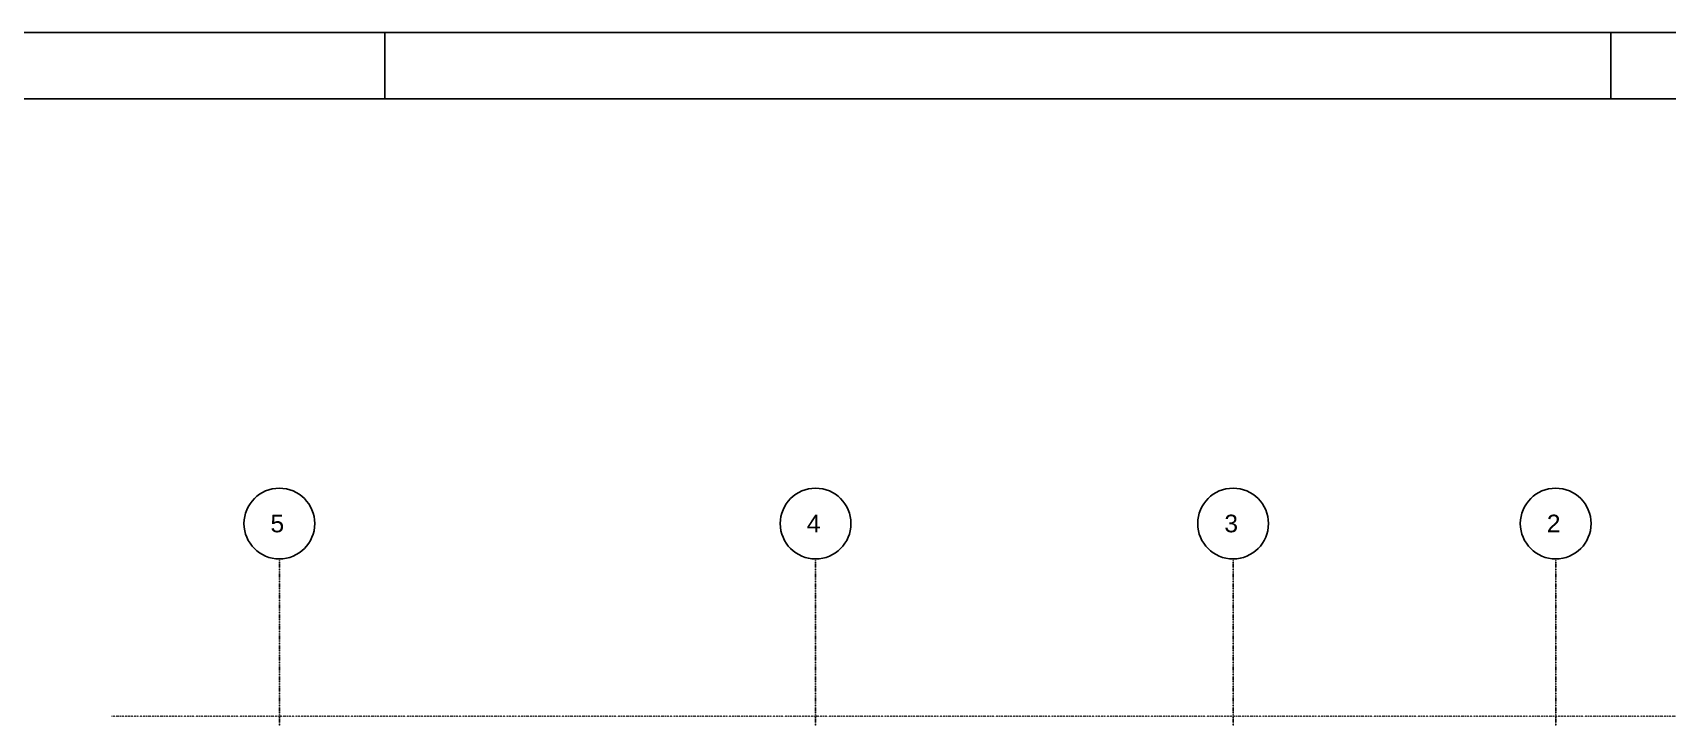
# Model space of a CAD drawing. Extents: x 37185 to 43130, y -8131 to -3926.
# Drawn here: x 40089 to 41322, y -4443 to -3926 of the extents above; entities that cross this region are included whole.
import ezdxf

# ---------------------------------------------------------------- set-up
doc = ezdxf.new("R2010")
doc.units = 0
doc.header["$MEASUREMENT"] = 0
doc.linetypes.add('ESTILO_TQS_0002', pattern=[0.4, 0.1, -0.3])
doc.linetypes.add('ESTILO_TQS_0004', pattern=[1.12, 0.5, -0.2, 0.01, -0.2, 0.01, -0.2])
for name, color, linetype in [('50', 5, 'CONTINUOUS'), ('51', 5, 'CONTINUOUS'), ('67', 7, 'CONTINUOUS'), ('70', 160, 'CONTINUOUS'), ('95', 7, 'CONTINUOUS')]:
    doc.layers.add(name, color=color, linetype=linetype)
doc.styles.add('TQS_ARIAL', font='arial.ttf')

msp = doc.modelspace()

# ---------------------------------------------------------------- linework, layer by layer
at = {"layer": '50', "linetype": 'Continuous'}
for centre in [(40275, -4296.8), (40679.6, -4296.8), (40994.6, -4296.8), (41238, -4296.8)]:
    msp.add_circle(centre, 26.7, dxfattribs=at)
at = {"layer": '67', "linetype": 'ESTILO_TQS_0002'}
msp.add_line((40148.3, -4442.2), (42548.3, -4442.2), dxfattribs=at)
at = {"layer": '70', "linetype": 'ESTILO_TQS_0004'}
for p, q in [((40275, -4323.4), (40275, -5192.9)), ((40679.6, -4323.4), (40679.6, -5192.9)), ((40994.6, -4323.4), (40994.6, -5192.9)), ((41238, -4323.4), (41238, -5192.9))]:
    msp.add_line(p, q, dxfattribs=at)
at = {"layer": '95', "linetype": 'Continuous'}
for p, q in [((37184.5, -3926.3), (43129.5, -3926.3)), ((40354.5, -3976.3), (40354.5, -3926.3)), ((41279.5, -3976.3), (41279.5, -3926.3)), ((37309.5, -3976.3), (43079.5, -3976.3))]:
    msp.add_line(p, q, dxfattribs=at)

# ---------------------------------------------------------------- texts
at = {"layer": '51', "linetype": 'Continuous', "style": 'TQS_ARIAL'}
for s, p in [('5', (40268.3, -4303.4)), ('4', (40673, -4303.4)), ('3', (40988, -4303.4)), ('2', (41231.3, -4303.4))]:
    msp.add_text(s, height=13.3, dxfattribs=at).set_placement(p)

doc.saveas('drawing.dxf')
